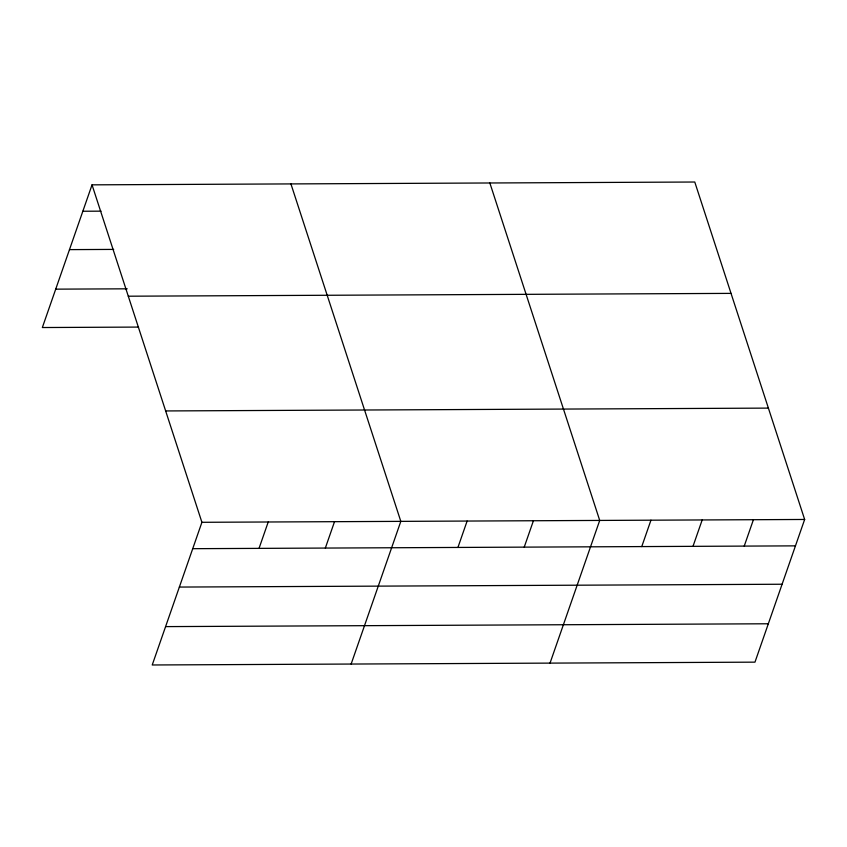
<?xml version="1.0" encoding="UTF-8"?>
<svg xmlns="http://www.w3.org/2000/svg" width="847" height="847" viewBox="0 0 847 847"><rect width="100%" height="100%" fill="white"/><g stroke="black" fill="none" stroke-linecap="round" stroke-linejoin="round"><path stroke-width="1.27" d="M92.037 184.847L201.914 522.303L152.227 664.98L754.963 662.153L804.65 519.465L694.773 182.02L92.037 184.847L42.35 327.535L138.548 327.08M259.034 548.38L268.224 521.985M325.333 548.073L334.523 521.678M351.134 664.048L400.822 521.371L290.934 183.915M457.931 547.448L467.121 521.053M524.229 547.13L533.419 520.746M550.031 663.116L599.718 520.429L489.841 182.984M641.761 546.58L650.951 520.196M692.994 546.336L702.184 519.952M744.227 546.103L753.417 519.709M82.847 211.242L101.047 211.157M69.486 249.621L113.678 249.41M55.711 289.155L127.219 288.816M128.299 296.206L731.025 293.38M165.663 410.943L768.388 408.106M201.914 522.303L804.65 519.465M192.724 548.687L795.46 545.86M179.363 587.066L782.099 584.239M165.599 626.611L768.324 623.773"/></g></svg>
